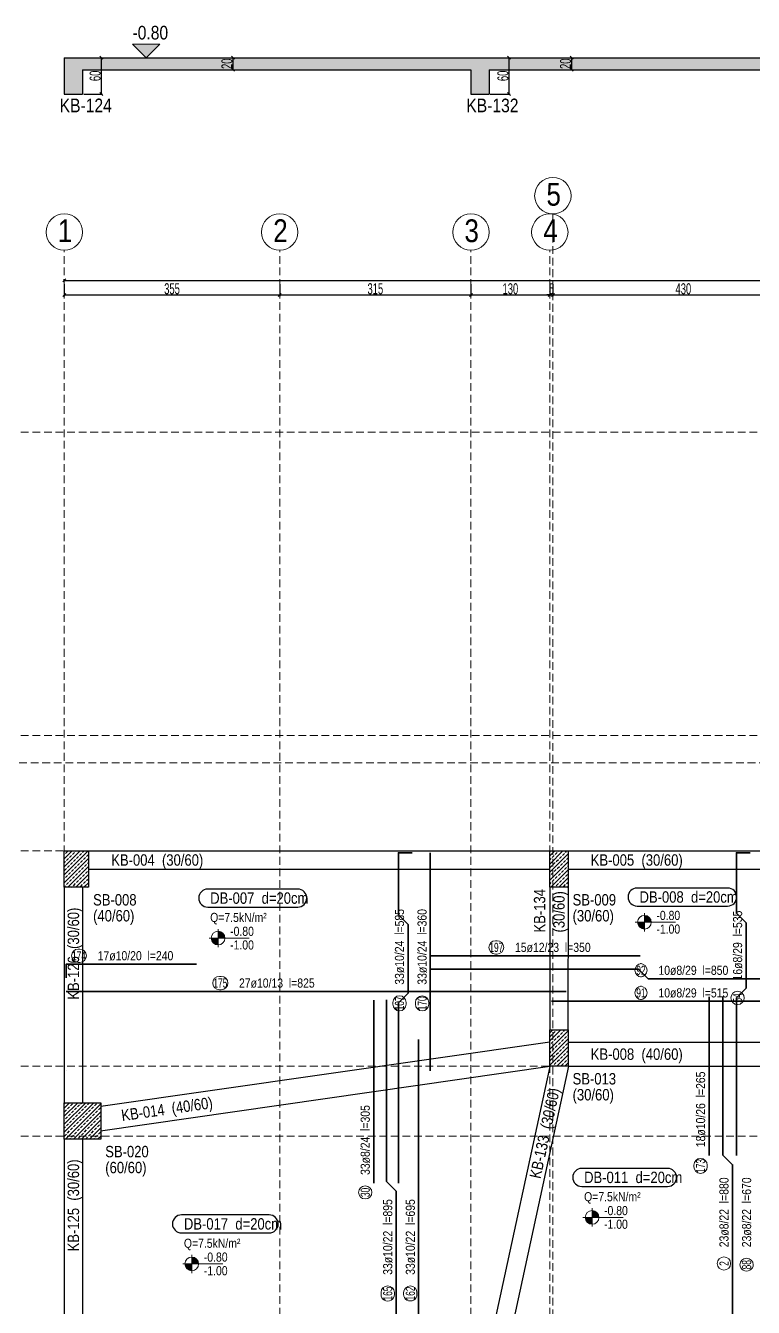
# Model space of a CAD drawing. Header units: millimetres. Extents: x 2300 to 11114, y 689 to 8824.
# Drawn here: x 3498 to 4697, y 6712 to 8824 of the extents above; entities that cross this region are included whole.
import ezdxf
from ezdxf.enums import TextEntityAlignment as Align

# ---------------------------------------------------------------- set-up
doc = ezdxf.new("R2010")
doc.units = ezdxf.units.MM
doc.linetypes.add('DASHED', pattern=[19.05, 12.7, -6.35])
for name, color, linetype, lineweight in [('AKS BALONU (BEYKENT)', 7, 'Continuous', 20), ('AKS CIZGISI (BEYKENT)', 252, 'DASHED', 20), ('AKS NO (BEYKENT)', 3, 'Continuous', 20), ('AKS OLCU (BEYKENT)', 200, 'Continuous', 20), ('DONATI (BEYKENT)', 4, 'Continuous', 35), ('DONATI YAZISI (BEYKENT)', 3, 'Continuous', 20), ('DOSEME ISMI (BEYKENT)', 9, 'Continuous', 20), ('DOSEME PAFTA (BEYKENT)', 3, 'Continuous', 20), ('DOSEME SINIRI (BEYKENT)', 2, 'Continuous', 30), ('KIRIS (BEYKENT)', 2, 'Continuous', 30), ('KIRIS ISMI (BEYKENT)', 40, 'Continuous', 20), ('KOLON (BEYKENT)', 3, 'Continuous', 30), ('KOLON ISMI (BEYKENT)', 91, 'Continuous', 20), ('KOT CIZGI (BEYKENT)', 120, 'Continuous', 20), ('KOT YAZI (BEYKENT)', 7, 'Continuous', 20), ('OLCU (BEYKENT)', 14, 'Continuous', 20), ('POZ BALON (BEYKENT)', 14, 'Continuous', 20), ('POZ NO (BEYKENT)', 2, 'Continuous', 20), ('TARAMA (BEYKENT)', 252, 'Continuous', 25), ('YAZI (BEYKENT)', 140, 'Continuous', 20)]:
    doc.layers.add(name, color=color, linetype=linetype, lineweight=lineweight)
doc.styles.add('DONATI YAZISI (BEYKENT)', font='')
doc.styles.add('DSMOLC-50', font='bahnschrift light condensed', dxfattribs={"width": 0.75, "height": 18})
doc.styles.add('KOT (BEYKENT)', font='')
doc.styles.add('OLC-50', font='bahnschrift light condensed', dxfattribs={"width": 0.75, "height": 18})
doc.styles.add('stastyle', font='RomanSTA.ttf')
doc.styles.add('YAZI (BEYKENT)', font='')
doc.styles.get('DONATI YAZISI (BEYKENT)').set_extended_font_data('Bahnschrift Light Condensed')
doc.styles.get('KOT (BEYKENT)').set_extended_font_data('Bahnschrift Light Condensed')
doc.styles.get('YAZI (BEYKENT)').set_extended_font_data('Bahnschrift Light Condensed')
doc.dimstyles.new('DSMOLC-50', dxfattribs={"dimtxt": 18, "dimasz": 5, "dimexe": 2, "dimexo": 2, "dimgap": 1, "dimtad": 1, "dimdec": 1, "dimrnd": 0.5, "dimzin": 12, "dimdsep": 46, "dimtxsty": 'DSMOLC-50', "dimblk": 'OBLIQUE', "dimblk1": 'OBLIQUE', "dimblk2": 'OBLIQUE', "dimcen": 0, "dimclrt": 7, "dimadec": 0, "dimazin": 0, "dimtfac": 1, "dimtdec": 4, "dimtix": 1, "dimtmove": 2, "dimatfit": 3, "dimfxl": 1, "dimtzin": 0, "dimarcsym": 0})
pattern_1 = [(45, (705.027, 417.84), (-6.629126, 6.629126), []), (45, (711.6565, 417.84), (-6.629126, 6.629126), [4.6875, -2.34375])]

# ---------------------------------------------------------------- blocks, each defined once
blk = doc.blocks.new('_Oblique')
at = {"color": 0, "linetype": 'ByBlock', "lineweight": -2}
blk.add_line((-0.5, -0.5), (0.5, 0.5), dxfattribs=at)
blk = doc.blocks.new('*D313')
at = {"layer": 'AKS OLCU (BEYKENT)', "color": 0, "lineweight": -2, "transparency": 16777216}
for p, q in [((3561.9, 8398.3), (3561.9, 8378.3)), ((3916.9, 8398.3), (3916.9, 8378.3)), ((3561.9, 8380.3), (3916.9, 8380.3))]:
    blk.add_line(p, q, dxfattribs=at)
at = {"layer": 'DEFPOINTS', "color": 0, "transparency": 16777216}
for p in [(3561.9, 8400.3), (3916.9, 8400.3), (3916.9, 8380.3)]:
    blk.add_point(p, dxfattribs=at)
at = {"layer": 'AKS OLCU (BEYKENT)', "color": 0, "lineweight": -2, "transparency": 16777216, "xscale": 5, "yscale": 5, "zscale": 5, "rotation": 180}
blk.add_blockref('_Oblique', (3561.9, 8380.3), dxfattribs=at)
at = {"layer": 'AKS OLCU (BEYKENT)', "color": 0, "lineweight": -2, "transparency": 16777216, "xscale": 5, "yscale": 5, "zscale": 5}
blk.add_blockref('_Oblique', (3916.9, 8380.3), dxfattribs=at)
at = {"layer": 'AKS OLCU (BEYKENT)', "color": 7, "transparency": 16777216, "insert": (3739.4, 8390.4), "char_height": 18, "attachment_point": 5, "style": 'DSMOLC-50'}
blk.add_mtext('355', dxfattribs=at)
blk = doc.blocks.new('*D314')
at = {"layer": 'AKS OLCU (BEYKENT)', "color": 0, "lineweight": -2, "transparency": 16777216}
for p, q in [((3916.9, 8398.3), (3916.9, 8378.3)), ((4231.9, 8398.3), (4231.9, 8378.3)), ((3916.9, 8380.3), (4231.9, 8380.3))]:
    blk.add_line(p, q, dxfattribs=at)
at = {"layer": 'DEFPOINTS', "color": 0, "transparency": 16777216}
for p in [(3916.9, 8400.3), (4231.9, 8400.3), (4231.9, 8380.3)]:
    blk.add_point(p, dxfattribs=at)
at = {"layer": 'AKS OLCU (BEYKENT)', "color": 0, "lineweight": -2, "transparency": 16777216, "xscale": 5, "yscale": 5, "zscale": 5, "rotation": 180}
blk.add_blockref('_Oblique', (3916.9, 8380.3), dxfattribs=at)
at = {"layer": 'AKS OLCU (BEYKENT)', "color": 0, "lineweight": -2, "transparency": 16777216, "xscale": 5, "yscale": 5, "zscale": 5}
blk.add_blockref('_Oblique', (4231.9, 8380.3), dxfattribs=at)
at = {"layer": 'AKS OLCU (BEYKENT)', "color": 7, "transparency": 16777216, "insert": (4074.4, 8390.4), "char_height": 18, "attachment_point": 5, "style": 'DSMOLC-50'}
blk.add_mtext('315', dxfattribs=at)
blk = doc.blocks.new('*D315')
at = {"layer": 'AKS OLCU (BEYKENT)', "color": 0, "lineweight": -2, "transparency": 16777216}
for p, q in [((4231.9, 8398.3), (4231.9, 8378.3)), ((4361.9, 8398.3), (4361.9, 8378.3)), ((4231.9, 8380.3), (4361.9, 8380.3))]:
    blk.add_line(p, q, dxfattribs=at)
at = {"layer": 'DEFPOINTS', "color": 0, "transparency": 16777216}
for p in [(4231.9, 8400.3), (4361.9, 8400.3), (4361.9, 8380.3)]:
    blk.add_point(p, dxfattribs=at)
at = {"layer": 'AKS OLCU (BEYKENT)', "color": 0, "lineweight": -2, "transparency": 16777216, "xscale": 5, "yscale": 5, "zscale": 5, "rotation": 180}
blk.add_blockref('_Oblique', (4231.9, 8380.3), dxfattribs=at)
at = {"layer": 'AKS OLCU (BEYKENT)', "color": 0, "lineweight": -2, "transparency": 16777216, "xscale": 5, "yscale": 5, "zscale": 5}
blk.add_blockref('_Oblique', (4361.9, 8380.3), dxfattribs=at)
at = {"layer": 'AKS OLCU (BEYKENT)', "color": 7, "transparency": 16777216, "insert": (4296.9, 8390.4), "char_height": 18, "attachment_point": 5, "style": 'DSMOLC-50'}
blk.add_mtext('130', dxfattribs=at)
blk = doc.blocks.new('*D316')
at = {"layer": 'AKS OLCU (BEYKENT)', "color": 0, "lineweight": -2, "transparency": 16777216}
for p, q in [((4361.9, 8398.3), (4361.9, 8378.3)), ((4366.9, 8398.3), (4366.9, 8378.3)), ((4361.9, 8380.3), (4356.9, 8380.3)), ((4361.9, 8380.3), (4366.9, 8380.3)), ((4366.9, 8380.3), (4371.9, 8380.3))]:
    blk.add_line(p, q, dxfattribs=at)
at = {"layer": 'DEFPOINTS', "color": 0, "transparency": 16777216}
for p in [(4361.9, 8400.3), (4366.9, 8400.3), (4366.9, 8380.3)]:
    blk.add_point(p, dxfattribs=at)
at = {"layer": 'AKS OLCU (BEYKENT)', "color": 0, "lineweight": -2, "transparency": 16777216, "xscale": 5, "yscale": 5, "zscale": 5}
blk.add_blockref('_Oblique', (4361.9, 8380.3), dxfattribs=at)
at = {"layer": 'AKS OLCU (BEYKENT)', "color": 0, "lineweight": -2, "transparency": 16777216, "xscale": 5, "yscale": 5, "zscale": 5, "rotation": 180}
blk.add_blockref('_Oblique', (4366.9, 8380.3), dxfattribs=at)
at = {"layer": 'AKS OLCU (BEYKENT)', "color": 7, "transparency": 16777216, "insert": (4364.4, 8390.4), "char_height": 18, "attachment_point": 5, "style": 'DSMOLC-50'}
blk.add_mtext('5', dxfattribs=at)
blk = doc.blocks.new('*D317')
at = {"layer": 'AKS OLCU (BEYKENT)', "color": 0, "lineweight": -2, "transparency": 16777216}
for p, q in [((4366.9, 8398.3), (4366.9, 8378.3)), ((4796.9, 8398.3), (4796.9, 8378.3)), ((4366.9, 8380.3), (4796.9, 8380.3))]:
    blk.add_line(p, q, dxfattribs=at)
at = {"layer": 'DEFPOINTS', "color": 0, "transparency": 16777216}
for p in [(4366.9, 8400.3), (4796.9, 8400.3), (4796.9, 8380.3)]:
    blk.add_point(p, dxfattribs=at)
at = {"layer": 'AKS OLCU (BEYKENT)', "color": 0, "lineweight": -2, "transparency": 16777216, "xscale": 5, "yscale": 5, "zscale": 5, "rotation": 180}
blk.add_blockref('_Oblique', (4366.9, 8380.3), dxfattribs=at)
at = {"layer": 'AKS OLCU (BEYKENT)', "color": 0, "lineweight": -2, "transparency": 16777216, "xscale": 5, "yscale": 5, "zscale": 5}
blk.add_blockref('_Oblique', (4796.9, 8380.3), dxfattribs=at)
at = {"layer": 'AKS OLCU (BEYKENT)', "color": 7, "transparency": 16777216, "insert": (4581.9, 8390.4), "char_height": 18, "attachment_point": 5, "style": 'DSMOLC-50'}
blk.add_mtext('430', dxfattribs=at)
blk = doc.blocks.new('*D353')
at = {"layer": 'AKS OLCU (BEYKENT)', "color": 0, "lineweight": -2, "transparency": 16777216}
for p, q in [((3561.9, 8402.3), (3561.9, 8406.3)), ((3561.9, 8404.3), (10671.9, 8404.3)), ((10671.9, 8402.3), (10671.9, 8406.3))]:
    blk.add_line(p, q, dxfattribs=at)
at = {"layer": 'DEFPOINTS', "color": 0, "transparency": 16777216}
for p in [(3561.9, 8400.3), (10671.9, 8404.3), (10671.9, 8400.3)]:
    blk.add_point(p, dxfattribs=at)
at = {"layer": 'AKS OLCU (BEYKENT)', "color": 0, "lineweight": -2, "transparency": 16777216, "xscale": 5, "yscale": 5, "zscale": 5, "rotation": 180}
blk.add_blockref('_Oblique', (3561.9, 8404.3), dxfattribs=at)
at = {"layer": 'AKS OLCU (BEYKENT)', "color": 0, "lineweight": -2, "transparency": 16777216, "xscale": 5, "yscale": 5, "zscale": 5}
blk.add_blockref('_Oblique', (10671.9, 8404.3), dxfattribs=at)
at = {"layer": 'AKS OLCU (BEYKENT)', "color": 7, "transparency": 16777216, "insert": (7116.9, 8414.4), "char_height": 18, "attachment_point": 5, "style": 'DSMOLC-50'}
blk.add_mtext('7110', dxfattribs=at)
blk = doc.blocks.new('*D270')
at = {"layer": 'DEFPOINTS', "color": 0, "transparency": 16777216}
for p in [(3591.9, 8771.4), (3623, 8771.4), (3591.9, 8711.4)]:
    blk.add_point(p, dxfattribs=at)
at = {"layer": 'OLCU (BEYKENT)', "color": 0, "lineweight": -2, "transparency": 16777216}
for p, q in [((3593.9, 8771.4), (3625, 8771.4)), ((3623, 8711.4), (3623, 8771.4)), ((3593.9, 8711.4), (3625, 8711.4))]:
    blk.add_line(p, q, dxfattribs=at)
at = {"layer": 'OLCU (BEYKENT)', "color": 0, "lineweight": -2, "transparency": 16777216, "xscale": 5, "yscale": 5, "zscale": 5}
for p, rotation in [((3623, 8771.4), 90), ((3623, 8711.4), 270)]:
    blk.add_blockref('_Oblique', p, dxfattribs=dict(at, rotation=rotation))
at = {"layer": 'OLCU (BEYKENT)', "color": 7, "lineweight": -3, "transparency": 16777216, "insert": (3612.8, 8741.4), "char_height": 18, "attachment_point": 5, "rotation": 90, "style": 'OLC-50'}
blk.add_mtext('60', dxfattribs=at)
blk = doc.blocks.new('*D271')
at = {"layer": 'DEFPOINTS', "color": 0, "transparency": 16777216}
for p in [(3823.5, 8771.4), (3840.1, 8771.4), (3823.5, 8751.4)]:
    blk.add_point(p, dxfattribs=at)
at = {"layer": 'OLCU (BEYKENT)', "color": 0, "lineweight": -2, "transparency": 16777216}
for p, q in [((3825.5, 8771.4), (3842.1, 8771.4)), ((3840.1, 8751.4), (3840.1, 8771.4)), ((3825.5, 8751.4), (3842.1, 8751.4))]:
    blk.add_line(p, q, dxfattribs=at)
at = {"layer": 'OLCU (BEYKENT)', "color": 0, "lineweight": -2, "transparency": 16777216, "xscale": 5, "yscale": 5, "zscale": 5}
for p, rotation in [((3840.1, 8771.4), 90), ((3840.1, 8751.4), 270)]:
    blk.add_blockref('_Oblique', p, dxfattribs=dict(at, rotation=rotation))
at = {"layer": 'OLCU (BEYKENT)', "color": 7, "lineweight": -3, "transparency": 16777216, "insert": (3829.9, 8761.4), "char_height": 18, "attachment_point": 5, "rotation": 90, "style": 'OLC-50'}
blk.add_mtext('20', dxfattribs=at)
blk = doc.blocks.new('*D272')
at = {"layer": 'DEFPOINTS', "color": 0, "transparency": 16777216}
for p in [(4261.8, 8771.4), (4294.8, 8771.4), (4261.8, 8711.4)]:
    blk.add_point(p, dxfattribs=at)
at = {"layer": 'OLCU (BEYKENT)', "color": 0, "lineweight": -2, "transparency": 16777216}
for p, q in [((4263.8, 8771.4), (4296.8, 8771.4)), ((4294.8, 8711.4), (4294.8, 8771.4)), ((4263.8, 8711.4), (4296.8, 8711.4))]:
    blk.add_line(p, q, dxfattribs=at)
at = {"layer": 'OLCU (BEYKENT)', "color": 0, "lineweight": -2, "transparency": 16777216, "xscale": 5, "yscale": 5, "zscale": 5}
for p, rotation in [((4294.8, 8771.4), 90), ((4294.8, 8711.4), 270)]:
    blk.add_blockref('_Oblique', p, dxfattribs=dict(at, rotation=rotation))
at = {"layer": 'OLCU (BEYKENT)', "color": 7, "lineweight": -3, "transparency": 16777216, "insert": (4284.6, 8741.4), "char_height": 18, "attachment_point": 5, "rotation": 90, "style": 'OLC-50'}
blk.add_mtext('60', dxfattribs=at)
blk = doc.blocks.new('*D273')
at = {"layer": 'DEFPOINTS', "color": 0, "transparency": 16777216}
for p in [(4375.7, 8771.4), (4398, 8771.4), (4375.7, 8751.4)]:
    blk.add_point(p, dxfattribs=at)
at = {"layer": 'OLCU (BEYKENT)', "color": 0, "lineweight": -2, "transparency": 16777216}
for p, q in [((4377.7, 8771.4), (4400, 8771.4)), ((4398, 8751.4), (4398, 8771.4)), ((4377.7, 8751.4), (4400, 8751.4))]:
    blk.add_line(p, q, dxfattribs=at)
at = {"layer": 'OLCU (BEYKENT)', "color": 0, "lineweight": -2, "transparency": 16777216, "xscale": 5, "yscale": 5, "zscale": 5}
for p, rotation in [((4398, 8771.4), 90), ((4398, 8751.4), 270)]:
    blk.add_blockref('_Oblique', p, dxfattribs=dict(at, rotation=rotation))
at = {"layer": 'OLCU (BEYKENT)', "color": 7, "lineweight": -3, "transparency": 16777216, "insert": (4387.8, 8761.4), "char_height": 18, "attachment_point": 5, "rotation": 90, "style": 'OLC-50'}
blk.add_mtext('20', dxfattribs=at)

msp = doc.modelspace()

# ---------------------------------------------------------------- hatches: boundary and pattern name
at = {"layer": 'KOT CIZGI (BEYKENT)'}
msp.add_hatch(color=256, dxfattribs=at).paths.add_polyline_path([(3674.28, 8793.87), (3696.78, 8771.37), (3719.28, 8793.87)])
h = msp.add_hatch(color=256, dxfattribs=at)
h.dxf.hatch_style = 1
h.paths.add_polyline_path([(4517.73, 7357.57), (4517.73, 7346.32), (4528.98, 7346.32, 0.4142136)])
h = msp.add_hatch(color=256, dxfattribs=at)
h.dxf.hatch_style = 1
h.paths.add_polyline_path([(3815.38, 7331.39), (3815.38, 7320.14), (3826.63, 7320.14, 0.4142136)])
h = msp.add_hatch(color=256, dxfattribs=at)
h.dxf.hatch_style = 1
h.paths.add_polyline_path([(4517.73, 7346.32), (4506.48, 7346.32, 0.4142136), (4517.73, 7335.07)])
h = msp.add_hatch(color=256, dxfattribs=at)
h.dxf.hatch_style = 1
h.paths.add_polyline_path([(3815.38, 7320.14), (3804.13, 7320.14, 0.4142136), (3815.38, 7308.89)])
h = msp.add_hatch(color=256, dxfattribs=at)
h.dxf.hatch_style = 1
h.paths.add_polyline_path([(4431.45, 6871.05), (4431.45, 6859.8), (4442.7, 6859.8, 0.4142136)])
h = msp.add_hatch(color=256, dxfattribs=at)
h.dxf.hatch_style = 1
h.paths.add_polyline_path([(4431.45, 6859.8), (4420.2, 6859.8, 0.4142136), (4431.45, 6848.55)])
h = msp.add_hatch(color=256, dxfattribs=at)
h.dxf.hatch_style = 1
h.paths.add_polyline_path([(3772.04, 6783.13), (3760.79, 6783.13, 0.4142136), (3772.04, 6771.88)])
h = msp.add_hatch(color=256, dxfattribs=at)
h.dxf.hatch_style = 1
h.paths.add_polyline_path([(3772.04, 6794.38), (3772.04, 6783.13), (3783.29, 6783.13, 0.4142136)])
at = {"layer": 'TARAMA (BEYKENT)', "lineweight": -3}
h = msp.add_hatch(dxfattribs=at)
h.set_pattern_fill('ANSI33', color=256, scale=1.5)
h.set_pattern_definition([(45, (705.027, 255.692), (-6.735192, 6.735192), []), (45, (711.763, 255.692), (-6.735192, 6.735192), [4.7625, -2.38125])])
h.paths.add_polyline_path([(7146.93, 8751.37), (7681.98, 8751.37), (7681.98, 8711.37), (7711.93, 8711.37), (7711.93, 8771.37), (3561.78, 8771.37), (3561.78, 8711.37), (3591.88, 8711.37), (3591.88, 8751.37), (4231.78, 8751.37), (4231.78, 8711.37), (4261.83, 8711.37), (4261.83, 8751.37), (4796.78, 8751.37), (4796.78, 8711.37), (4826.83, 8711.37), (4826.83, 8751.37), (5376.98, 8751.37), (5376.98, 8711.37), (5406.93, 8711.37), (5406.93, 8751.37), (5956.78, 8751.37), (5956.78, 8711.37), (5986.83, 8711.37), (5986.83, 8751.37), (6536.78, 8751.37), (6536.78, 8711.37), (6566.83, 8711.37), (6566.83, 8751.37), (7116.98, 8751.37), (7116.98, 8711.37), (7146.93, 8711.37)])
at = {"layer": 'TARAMA (BEYKENT)'}
h = msp.add_hatch(dxfattribs=at)
h.set_pattern_fill('ANSI33', color=256, scale=1.5, style=0, pattern_type=0)
h.set_pattern_definition(pattern_1)
h.paths.add_polyline_path([(3561.88, 7463.91), (3601.88, 7463.91), (3601.88, 7403.91), (3561.88, 7403.91)], flags=0)
h = msp.add_hatch(dxfattribs=at)
h.set_pattern_fill('ANSI33', color=256, scale=1.5, style=0, pattern_type=0)
h.set_pattern_definition(pattern_1)
h.paths.add_polyline_path([(4361.88, 7463.91), (4391.88, 7463.91), (4391.88, 7403.91), (4361.88, 7403.91)], flags=0)
h = msp.add_hatch(dxfattribs=at)
h.set_pattern_fill('ANSI33', color=256, scale=1.5, style=0, pattern_type=0)
h.set_pattern_definition(pattern_1)
h.paths.add_polyline_path([(4361.88, 7168.91), (4391.88, 7168.91), (4391.88, 7108.91), (4361.88, 7108.91)], flags=0)
h = msp.add_hatch(dxfattribs=at)
h.set_pattern_fill('ANSI33', color=256, scale=1.5, style=0, pattern_type=0)
h.set_pattern_definition(pattern_1)
h.paths.add_polyline_path([(3561.88, 7048.91), (3621.88, 7048.91), (3621.88, 6988.91), (3561.88, 6988.91)])

# ---------------------------------------------------------------- linework, layer by layer
at = {"layer": 'AKS BALONU (BEYKENT)'}
for centre in [(4366.88, 8543.91), (3561.88, 8483.91), (3916.88, 8483.91), (4231.88, 8483.91), (4361.88, 8483.91)]:
    msp.add_circle(centre, 30, dxfattribs=at)
at = {"layer": 'AKS CIZGISI (BEYKENT)'}
for p, q in [((4366.88, 808.91), (4366.88, 8513.91)), ((3561.88, 868.91), (3561.88, 8453.91)), ((3916.88, 868.91), (3916.88, 8453.91)), ((4231.88, 868.91), (4231.88, 8453.91)), ((4361.88, 868.91), (4361.88, 8453.91)), ((3261.88, 8153.91), (10994.38, 8153.91)), ((3261.88, 7653.91), (10994.38, 7653.91)), ((3201.88, 7608.91), (11054.38, 7608.91)), ((3261.88, 7463.91), (10994.38, 7463.91)), ((3261.88, 7108.91), (10994.38, 7108.91)), ((3261.88, 6993.91), (10994.38, 6993.91))]:
    msp.add_line(p, q, dxfattribs=at)
at = {"layer": 'DONATI (BEYKENT)'}
for points in [[(4112.44, 6916.07), (4112.44, 7213.55), (4128.34, 7229.47), (4128.33, 7342.45), (4112.44, 7358.37), (4112.44, 7460.78), (4134.94, 7460.8)], [(4164.94, 7101.27), (4164.94, 7460.91)], [(4669.41, 6961.78), (4669.41, 7221.53), (4685.32, 7237.45), (4685.31, 7345.11), (4669.41, 7361.03), (4669.41, 7460.78), (4691.91, 7460.8)], [(4165.45, 7290.76), (4510.67, 7290.76)], [(3564.78, 7254.48), (3564.78, 7276.98), (3779.65, 7276.98)], [(4164.75, 7268.91), (4508.25, 7268.91), (4524.17, 7253), (4719.33, 7253.01), (4735.25, 7268.91), (5001.25, 7268.91)], [(3564.89, 7231.98), (4388.88, 7231.98)], [(4071.83, 6915.96), (4071.83, 7218.1)], [(4093.03, 6338.52), (4093.03, 6636.28), (4108.94, 6652.19), (4108.93, 6902.87), (4093.03, 6918.79), (4093.03, 7218.46)], [(4364.88, 7216.41), (4878.88, 7216.41)], [(4624.41, 6961.67), (4624.41, 7223.35)], [(4647.03, 6358.94), (4647.03, 6663.43), (4662.93, 6679.34), (4662.92, 6946.48), (4647.03, 6962.4), (4647.03, 7223.81)], [(4145.53, 6463.06), (4145.53, 7153.3)]]:
    msp.add_lwpolyline(points, dxfattribs=at)
at = {"layer": 'DOSEME PAFTA (BEYKENT)', "lineweight": -3}
for points in [[(3798.34, 7371.27), (3946.69, 7371.27, 1), (3946.69, 7400.95), (3798.34, 7400.95, 1)], [(4505.72, 7373.07), (4654.86, 7373.07, 1), (4654.86, 7402.75), (4505.72, 7402.75, 1)], [(4414.41, 6910.92), (4555.94, 6910.92, 1), (4555.94, 6940.6), (4414.41, 6940.6, 1)], [(3755.01, 6834.26), (3899.5, 6834.26, 1), (3899.5, 6863.93), (3755.01, 6863.93, 1)]]:
    msp.add_lwpolyline(points, format="xyb", close=True, dxfattribs=at)
at = {"layer": 'DOSEME SINIRI (BEYKENT)'}
for p, q in [((3561.78, 8771.37), (7711.93, 8771.37)), ((3561.78, 8771.37), (3561.78, 8711.37)), ((3561.78, 8771.37), (3621.78, 8771.37)), ((3591.88, 8751.37), (3591.88, 8711.37)), ((3591.88, 8751.37), (4231.78, 8751.37)), ((4231.78, 8751.37), (4231.78, 8711.37)), ((4261.83, 8751.37), (4261.83, 8711.37)), ((4261.83, 8751.37), (4796.78, 8751.37)), ((3561.78, 8711.37), (3591.88, 8711.37)), ((4231.78, 8711.37), (4261.83, 8711.37))]:
    msp.add_line(p, q, dxfattribs=at)
at = {"layer": 'KIRIS (BEYKENT)'}
for p, q in [((3601.78, 7463.91), (4361.78, 7463.91)), ((4391.78, 7463.91), (4851.78, 7463.91)), ((3601.78, 7433.91), (4361.78, 7433.91)), ((4391.78, 7433.91), (4851.78, 7433.91)), ((3561.78, 7404.01), (3561.78, 7048.91)), ((3591.88, 7404.01), (3591.88, 7048.91)), ((4361.78, 7404.01), (4361.78, 7168.81)), ((4391.88, 7404.01), (4391.78, 7168.81)), ((3621.88, 7042.94), (4361.78, 7149.3)), ((4391.78, 7148.91), (4851.78, 7148.91)), ((3621.78, 7002.51), (4361.78, 7108.89)), ((4361.78, 7108.45), (4231.9, 6509.01)), ((4392.58, 7108.91), (4262.58, 6508.91)), ((4392.58, 7108.91), (4851.78, 7108.91)), ((3561.78, 6988.91), (3561.78, 6364.01)), ((3591.88, 6988.91), (3591.88, 6370.4))]:
    msp.add_line(p, q, dxfattribs=at)
at = {"layer": 'KOLON (BEYKENT)'}
for points in [[(3561.88, 7463.91), (3601.88, 7463.91), (3601.88, 7403.91), (3561.88, 7403.91)], [(4361.88, 7463.91), (4391.88, 7463.91), (4391.88, 7403.91), (4361.88, 7403.91)], [(4361.88, 7168.91), (4391.88, 7168.91), (4391.88, 7108.91), (4361.88, 7108.91)], [(3561.88, 7048.91), (3621.88, 7048.91), (3621.88, 6988.91), (3561.88, 6988.91)]]:
    msp.add_lwpolyline(points, close=True, dxfattribs=at)
at = {"layer": 'KOT CIZGI (BEYKENT)'}
for p, q in [((3674.28, 8793.87), (3719.28, 8793.87)), ((3696.78, 8771.37), (3674.28, 8793.87)), ((3696.78, 8771.37), (3719.28, 8793.87)), ((3666.78, 8771.37), (3726.78, 8771.37)), ((4517.73, 7361.32), (4517.73, 7331.32)), ((3815.38, 7335.14), (3815.38, 7305.14)), ((4502.73, 7346.32), (4568.77, 7346.32)), ((3800.38, 7320.14), (3866.42, 7320.14)), ((4431.45, 6874.8), (4431.45, 6844.8)), ((4416.45, 6859.8), (4482.48, 6859.8)), ((3757.04, 6783.13), (3823.08, 6783.13)), ((3772.04, 6798.13), (3772.04, 6768.13))]:
    msp.add_line(p, q, dxfattribs=at)
for centre in [(4517.73, 7346.32), (3815.38, 7320.14), (4431.45, 6859.8), (3772.04, 6783.13)]:
    msp.add_circle(centre, 11.25, dxfattribs=at)
at = {"layer": 'POZ BALON (BEYKENT)'}
for p, q in [((4272.53, 7315.89), (4274.95, 7315.89)), ((3584.85, 7302.12), (3587.45, 7302.12)), ((4272.53, 7293.89), (4274.95, 7293.89)), ((3584.85, 7280.12), (3587.45, 7280.12)), ((4513.05, 7278.14), (4511.03, 7278.14)), ((3817.45, 7257.12), (3820.55, 7257.12)), ((4513.05, 7256.14), (4511.03, 7256.14)), ((3817.45, 7235.12), (3820.55, 7235.12)), ((4513.04, 7240.91), (4511.01, 7240.91)), ((4103.2, 7211.17), (4103.2, 7214.06)), ((4125.2, 7211.17), (4125.2, 7214.06)), ((4140.44, 7211.21), (4140.44, 7213.98)), ((4162.44, 7211.21), (4162.44, 7213.98)), ((4513.04, 7218.91), (4511.01, 7218.91)), ((4660.18, 7221.56), (4660.18, 7221.5)), ((4682.18, 7221.56), (4682.18, 7221.5)), ((4599.27, 6943.42), (4599.27, 6946.02)), ((4621.27, 6943.42), (4621.27, 6946.02)), ((4046.69, 6901.15), (4046.69, 6900.86)), ((4068.69, 6901.15), (4068.69, 6900.86)), ((4675.03, 6782.09), (4675.03, 6781.51)), ((4697.03, 6782.09), (4697.03, 6781.51)), ((4083.79, 6732.78), (4083.79, 6736.03)), ((4105.79, 6732.78), (4105.79, 6736.03)), ((4121.03, 6733.01), (4121.03, 6735.78)), ((4143.03, 6733.01), (4143.03, 6735.78))]:
    msp.add_line(p, q, dxfattribs=at)
msp.add_circle((4648.79, 6783.81), 11, dxfattribs=at)
for centre, start, end in [((4272.53, 7304.89), 90.00001, 270.00001), ((4274.95, 7304.89), 270.00001, 90.00001), ((3584.85, 7291.12), 90.00001, 270.00001), ((3587.45, 7291.12), 270.00001, 90.00001), ((4513.05, 7267.14), 90, 270), ((4511.03, 7267.14), 270, 90), ((3817.45, 7246.12), 90.00001, 270.00001), ((3820.55, 7246.12), 270.00001, 90.00001), ((4513.04, 7229.91), 90, 270), ((4511.01, 7229.91), 270, 90), ((4671.18, 7221.5), 0, 180), ((4114.2, 7214.06), 0, 180), ((4114.2, 7211.17), 180, 0), ((4151.44, 7213.98), 0, 180), ((4151.44, 7211.21), 180, 0), ((4671.18, 7221.56), 180, 0), ((4610.27, 6946.02), 0, 180), ((4610.27, 6943.42), 180, 0), ((4057.69, 6900.86), 0, 180), ((4057.69, 6901.15), 180, 0), ((4686.03, 6781.51), 0.00007, 180.00007), ((4686.03, 6782.09), 180.00007, 0.00007), ((4094.79, 6736.03), 0.00007, 180.00007), ((4132.03, 6735.78), 0.00007, 180.00007), ((4094.79, 6732.78), 180.00007, 0.00007), ((4132.03, 6733.01), 180.00007, 0.00007)]:
    msp.add_arc(centre, 11, start, end, dxfattribs=at)

# ---------------------------------------------------------------- texts
at = {"layer": 'AKS NO (BEYKENT)', "style": 'YAZI (BEYKENT)'}
for s, p in [('5', (4356.28, 8527.41)), ('1', (3551.24, 8467.41)), ('2', (3906.18, 8467.41)), ('3', (4221.17, 8467.41)), ('4', (4351.2, 8467.41))]:
    msp.add_text(s, height=37.5, dxfattribs=at).set_placement(p)
at = {"layer": 'DONATI (BEYKENT)', "style": 'stastyle'}
for s, p in [('& 1-.2- 1- 8- 4.9', (4364.88, 7216.41)), ('& 1-.2- 1- 0- 4.9', (3564.88, 7101.27)), ('& 1-.2- 1- 5.753981- 0', (4287.65, 7101.27))]:
    msp.add_text(s, height=0.00075, dxfattribs=at).set_placement(p)
at = {"layer": 'DONATI YAZISI (BEYKENT)', "style": 'DONATI YAZISI (BEYKENT)'}
for s, rotation, p in [(' 33ø10/24  l=585', 90, (4121.7, 7238.61)), (' 33ø10/24  l=360', 90, (4158.94, 7238.6)), (' 16ø8/29  l=535', 90, (4678.68, 7245.53)), (' 15ø12/23  l=350', 0.00001, (4299.74, 7297.39)), (' 17ø10/20  l=240', 0.00001, (3612.15, 7283.62)), (' 27ø10/13  l=825', 0.00001, (3845, 7238.62)), (' 18ø10/26  l=265', 90, (4617.77, 6970.72)), (' 33ø8/24  l=305', 90, (4065.19, 6925.01)), (' 23ø8/22  l=880', 90.00007, (4656.29, 6805.81)), (' 23ø8/22  l=670', 90.00007, (4693.53, 6805.8)), (' 33ø10/22  l=895', 90.00007, (4102.29, 6760.41)), (' 33ø10/22  l=695', 90.00007, (4139.53, 6760.39))]:
    msp.add_text(s, height=15, rotation=rotation, dxfattribs=at).set_placement(p)
for s, p in [(' 10ø8/29  l=850', (4536.04, 7259.64)), (' 10ø8/29  l=515', (4536.03, 7222.41))]:
    msp.add_text(s, height=15, dxfattribs=at).set_placement(p)
at = {"layer": 'DOSEME ISMI (BEYKENT)', "style": 'YAZI (BEYKENT)'}
for s, p in [('DB-007  d=20cm', (3802.3, 7376.75)), ('DB-008  d=20cm', (4509.68, 7378.56)), ('DB-011  d=20cm', (4418.37, 6916.41)), ('DB-017  d=20cm', (3758.97, 6839.74))]:
    msp.add_text(s, height=18.75, dxfattribs=at).set_placement(p)
at = {"layer": 'KIRIS ISMI (BEYKENT)', "style": 'YAZI (BEYKENT)'}
for s, height, p in [('KB-124', 22.5, (3554.28, 8681.37)), ('KB-132', 22.5, (4224.28, 8681.37)), ('KB-004  (30/60)', 18.75, (3639.28, 7439.53)), ('KB-005  (30/60)', 18.75, (4429.28, 7439.53)), ('KB-008  (40/60)', 18.75, (4429.28, 7119.53))]:
    msp.add_text(s, height=height, dxfattribs=at).set_placement(p)
for s, rotation, p in [('KB-134', 90, (4354.39, 7329.43)), ('(30/60)', 90, (4386.27, 7329.44)), ('KB-126  (30/60)', 90, (3586.27, 7218.73)), ('KB-014  (40/60)', 8.18024, (3657.38, 7018.36)), ('KB-133  (30/60)', 77.77493, (4346.47, 6922.61)), ('KB-125  (30/60)', 90, (3586.27, 6803.79))]:
    msp.add_text(s, height=18.75, rotation=rotation, dxfattribs=at).set_placement(p)
at = {"layer": 'KOLON ISMI (BEYKENT)', "style": 'YAZI (BEYKENT)'}
for s, p in [('SB-008', (3609.38, 7373.91)), ('SB-009', (4399.38, 7373.91)), ('(40/60)', (3609.38, 7347.66)), ('(30/60)', (4399.38, 7347.66)), ('SB-013', (4399.38, 7078.91)), ('(30/60)', (4399.38, 7052.66)), ('SB-020', (3629.38, 6958.91)), ('(60/60)', (3629.38, 6932.66))]:
    msp.add_text(s, height=18.75, dxfattribs=at).set_placement(p)
at = {"layer": 'KOT YAZI (BEYKENT)', "style": 'KOT (BEYKENT)'}
for s, height, p in [('-0.80', 22.5, (3674.28, 8801.37)), (' -0.80', 15, (4532.73, 7350.07)), (' -0.80', 15, (3830.38, 7323.89)), (' -1.00', 15, (4532.73, 7327.57)), (' -1.00', 15, (3830.38, 7301.39)), (' -0.80', 15, (4446.45, 6863.55)), (' -1.00', 15, (4446.45, 6841.05)), (' -0.80', 15, (3787.04, 6786.88)), (' -1.00', 15, (3787.04, 6764.38))]:
    msp.add_text(s, height=height, dxfattribs=at).set_placement(p)
at = {"layer": 'POZ NO (BEYKENT)', "style": 'YAZI (BEYKENT)', "width": 0.8}
for s, p in [('197', (4273.74, 7304.89)), ('174', (3586.15, 7291.12)), ('92', (4512.04, 7267.14)), ('175', (3819, 7246.12)), ('91', (4512.03, 7229.91))]:
    msp.add_text(s, height=15, dxfattribs=at).set_placement(p, align=Align.MIDDLE_CENTER)
for s, p in [('54', (4671.18, 7221.53)), ('107', (4114.2, 7212.61)), ('170', (4151.44, 7212.6)), ('173', (4610.27, 6944.72)), ('30', (4057.69, 6901.01)), ('2', (4648.79, 6783.81)), ('88', (4686.03, 6781.8)), ('165', (4094.79, 6734.41)), ('162', (4132.03, 6734.39))]:
    msp.add_text(s, height=15, rotation=90, dxfattribs=at).set_placement(p, align=Align.MIDDLE_CENTER)
at = {"layer": 'YAZI (BEYKENT)', "style": 'YAZI (BEYKENT)'}
for p in [(3802.3, 7346.75), (4418.37, 6886.41), (3758.97, 6809.74)]:
    msp.add_text('Q=7.5kN/m²', height=15, dxfattribs=at).set_placement(p)

# ---------------------------------------------------------------- dimensions: what is measured, and where the dimension line sits
at = {"layer": 'AKS OLCU (BEYKENT)'}
for base, p1, p2, picture, middle in [((10671.88, 8404.26), (3561.88, 8400.26), (10671.88, 8400.26), '*D353', (7116.88, 8414.45)), ((3916.88, 8380.26), (3561.88, 8400.26), (3916.88, 8400.26), '*D313', (3739.38, 8390.45)), ((4231.88, 8380.26), (3916.88, 8400.26), (4231.88, 8400.26), '*D314', (4074.38, 8390.45)), ((4361.88, 8380.26), (4231.88, 8400.26), (4361.88, 8400.26), '*D315', (4296.88, 8390.45)), ((4366.88, 8380.26), (4361.88, 8400.26), (4366.88, 8400.26), '*D316', (4364.38, 8390.36)), ((4796.88, 8380.26), (4366.88, 8400.26), (4796.88, 8400.26), '*D317', (4581.88, 8390.45))]:
    dim = msp.add_linear_dim(base=base, p1=p1, p2=p2, dimstyle='DSMOLC-50', dxfattribs=at)
    dim.commit()
    dim.dimension.update_dxf_attribs({"geometry": picture, "text_midpoint": middle})
at = {"layer": 'OLCU (BEYKENT)', "lineweight": -3}
for base, p1, p2, picture, middle in [((3622.97, 8771.37), (3591.88, 8711.37), (3591.88, 8771.37), '*D270', (3612.79, 8741.37)), ((3840.09, 8771.37), (3823.54, 8751.37), (3823.54, 8771.37), '*D271', (3829.91, 8761.37)), ((4294.81, 8771.37), (4261.83, 8711.37), (4261.83, 8771.37), '*D272', (4284.62, 8741.37)), ((4397.95, 8771.37), (4375.67, 8751.37), (4375.67, 8771.37), '*D273', (4387.77, 8761.37))]:
    dim = msp.add_linear_dim(base=base, p1=p1, p2=p2, angle=90, dimstyle='DSMOLC-50', override={"dimtxsty": 'OLC-50'}, dxfattribs=at)
    dim.commit()
    dim.dimension.update_dxf_attribs({"geometry": picture, "text_midpoint": middle})

doc.saveas('drawing.dxf')
